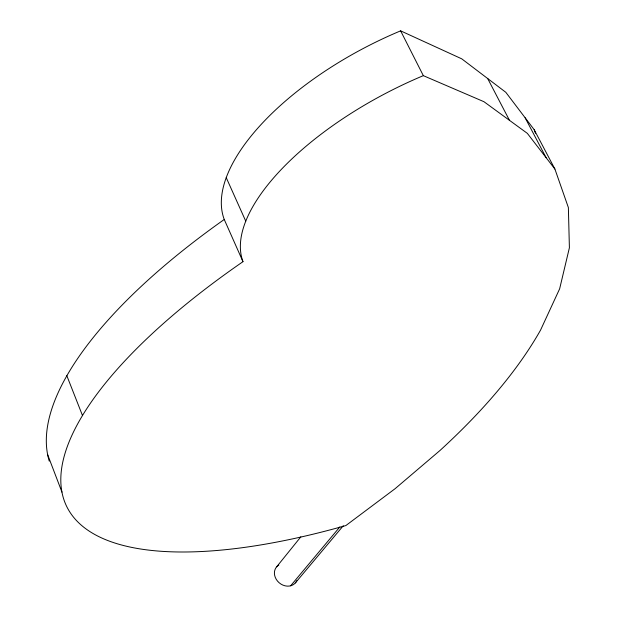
<?xml version="1.0" encoding="UTF-8"?>
<svg xmlns="http://www.w3.org/2000/svg" width="617" height="617" viewBox="0 0 617 617"><rect width="100%" height="100%" fill="white"/><g stroke="black" fill="none" stroke-linecap="round" stroke-linejoin="round"><path stroke-width="0.93" d="M276.694 566.768L300.826 536.844M290.63 585.811L339.874 526.918M295.312 582.965L343.276 525.761M423.331 75.652L483.959 101.712L527.334 133.357L554.914 169.073L568.373 207.559L569.398 247.756L559.642 288.81L540.577 330.056A834.755 323.601 -17.8 0 1 439.898 450.564L395.081 488.71L345.859 525.561A440.006 155.8 -25.9 0 1 64.885 502.361A440.006 155.8 -25.9 0 1 242.982 261.677A209.325 89.588 -27 0 1 423.331 75.652L400.626 30.85A207.297 93.36 -27.2 0 0 224.249 219.475A436.412 162.865 -26.1 0 0 49.26 461.115M400.626 30.85L461.747 58.839L505.809 92.303L534.191 129.709L554.914 169.073M525.129 117.77L546.114 157.674M487.669 78.529L509.48 120.33M226.246 177.657L245.759 221.156M224.249 219.475L242.982 261.677M66.798 375.637L82.524 415.619M47.602 454.536L61.962 492.119M534.191 129.709L535.463 133.272M296.762 580.651A12.34 10.412 40.3 0 1 279.1 582.718A12.34 10.412 40.3 0 1 278.799 565.033"/></g></svg>
